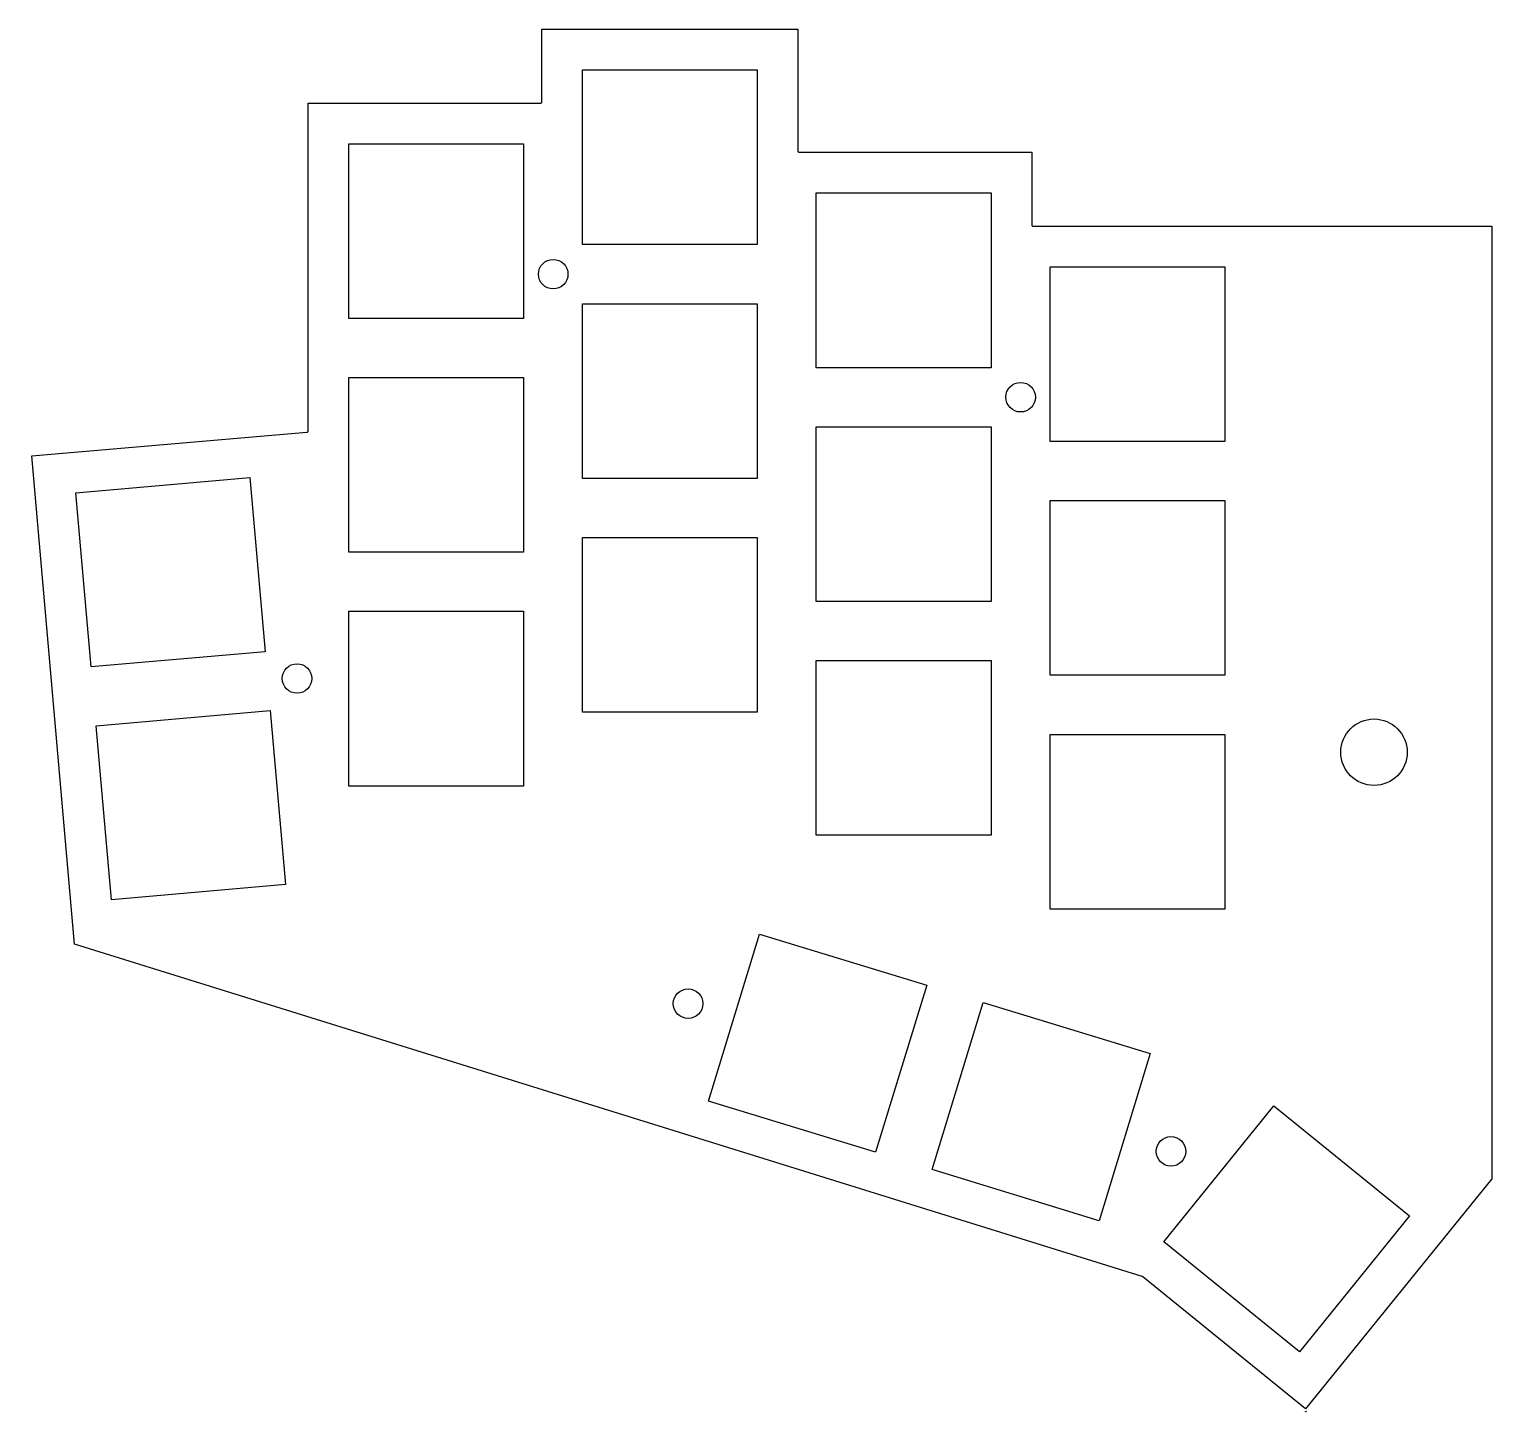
# Model space of a CAD drawing. Header units: millimetres. Extents: x -13 to 106, y -49 to 63.
import ezdxf

# ---------------------------------------------------------------- set-up
doc = ezdxf.new("R2010")
doc.units = ezdxf.units.MM
doc.layers.get('0').update_dxf_attribs({"linetype": 'CONTINUOUS'})

msp = doc.modelspace()

# ---------------------------------------------------------------- linework, layer by layer
for p, q in [((-13.13, 28.48), (-13.13, 28.48)), ((90.57, -49.29), (90.57, -49.29)), ((90.57, -49.29), (90.57, -49.29)), ((90.58, -49.3), (90.57, -49.29)), ((90.59, -49.3), (90.58, -49.3)), ((90.59, -49.3), (90.59, -49.3)), ((90.6, -49.3), (90.59, -49.3)), ((90.59, -49.3), (90.59, -49.3)), ((90.61, -49.3), (90.6, -49.3)), ((90.62, -49.3), (90.61, -49.3)), ((90.61, -49.3), (90.61, -49.3)), ((90.61, -49.3), (90.61, -49.3)), ((90.63, -49.29), (90.62, -49.3)), ((90.64, -49.29), (90.63, -49.29)), ((90.63, -49.29), (90.63, -49.29)), ((90.63, -49.29), (90.63, -49.29)), ((90.65, -49.29), (90.64, -49.29)), ((90.66, -49.28), (90.65, -49.29)), ((90.65, -49.29), (90.65, -49.29)), ((90.65, -49.29), (90.65, -49.29)), ((90.67, -49.27), (90.66, -49.28)), ((90.67, -49.27), (90.67, -49.27)), ((90.67, -49.27), (90.67, -49.27))]:
    msp.add_line(p, q)
for points in [[(9.51, 30.33), (9.51, 30.34), (9.51, 30.34), (9.52, 30.34), (9.52, 30.35), (9.52, 30.35), (9.52, 30.36), (9.52, 30.36), (9.53, 30.37), (9.53, 30.37), (9.53, 30.38), (9.53, 30.38), (9.53, 30.38), (9.53, 30.39), (9.53, 30.39), (9.53, 30.4), (9.53, 30.4), (9.53, 30.41), (9.53, 30.41), (9.53, 57.05), (28.43, 57.05), (28.43, 57.05), (28.44, 57.05), (28.45, 57.05), (28.47, 57.06), (28.49, 57.07), (28.5, 57.08), (28.52, 57.1), (28.52, 57.11), (28.53, 57.13), (28.53, 57.15), (28.53, 57.16), (28.53, 63.05), (49.33, 63.05), (49.33, 53.16), (49.33, 53.15), (49.33, 53.13), (49.34, 53.11), (49.35, 53.1), (49.36, 53.08), (49.38, 53.07), (49.39, 53.06), (49.41, 53.05), (49.43, 53.05), (49.43, 53.05), (49.44, 53.05), (68.33, 53.05), (68.33, 47.16), (68.33, 47.15), (68.33, 47.13), (68.34, 47.11), (68.35, 47.1), (68.36, 47.08), (68.38, 47.07), (68.39, 47.06), (68.41, 47.05), (68.43, 47.05), (68.43, 47.05), (68.44, 47.05), (105.72, 47.05), (105.72, 9.53), (105.72, -0.53), (105.72, -30.36), (90.59, -49.06), (77.37, -38.33), (77.36, -38.32), (77.36, -38.32), (77.36, -38.32), (77.36, -38.32), (77.35, -38.31), (77.35, -38.31), (77.35, -38.31), (77.34, -38.31), (77.33, -38.31), (77.33, -38.31), (77.33, -38.3), (77.32, -38.3), (-9.45, -11.3), (-12.92, 28.38), (9.43, 30.3), (9.43, 30.3), (9.44, 30.3), (9.45, 30.3), (9.45, 30.3), (9.45, 30.3), (9.46, 30.3), (9.46, 30.3), (9.47, 30.31), (9.47, 30.31), (9.47, 30.31), (9.48, 30.31), (9.48, 30.31), (9.49, 30.32), (9.49, 30.32), (9.49, 30.32), (9.5, 30.33), (9.5, 30.33)], [(46.03, 59.75), (46.03, 45.55), (31.83, 45.55), (31.83, 59.75)], [(12.83, 39.55), (12.83, 53.75), (27.03, 53.75), (27.03, 39.55)], [(65.03, 49.75), (65.03, 35.55), (50.83, 35.55), (50.83, 49.75)], [(84.03, 43.75), (84.03, 29.55), (69.83, 29.55), (69.83, 43.75)], [(46.03, 26.55), (31.83, 26.55), (31.83, 40.75), (46.03, 40.75)], [(12.83, 34.75), (27.03, 34.75), (27.03, 20.55), (12.83, 20.55)], [(65.03, 30.75), (65.03, 16.55), (50.83, 16.55), (50.83, 30.75)], [(6.04, 12.47), (-8.11, 11.24), (-9.35, 25.38), (4.8, 26.62)], [(84.03, 24.75), (84.03, 10.55), (69.83, 10.55), (69.83, 24.75)], [(46.03, 7.55), (31.83, 7.55), (31.83, 21.75), (46.03, 21.75)], [(12.83, 1.55), (12.83, 15.75), (27.03, 15.75), (27.03, 1.55)], [(65.03, 11.75), (65.03, -2.45), (50.83, -2.45), (50.83, 11.75)], [(-6.45, -7.69), (-7.69, 6.45), (6.45, 7.69), (7.69, -6.45)], [(84.03, -8.45), (69.83, -8.45), (69.83, 5.75), (84.03, 5.75)], [(42.07, -24.06), (46.22, -10.48), (59.8, -14.63), (55.65, -28.21)], [(64.39, -16.04), (77.97, -20.19), (73.82, -33.77), (60.24, -29.62)], [(79.06, -35.48), (88, -24.44), (99.04, -33.38), (90.1, -44.42)]]:
    msp.add_lwpolyline(points, close=True)
for centre, radius in [((29.45, 43.15), 1.2), ((67.43, 33.15), 1.2), ((8.63, 10.29), 1.2), ((96.15, 4.3), 2.7), ((40.41, -16.13), 1.2), ((79.65, -28.14), 1.2)]:
    msp.add_circle(centre, radius)

doc.saveas('drawing.dxf')
